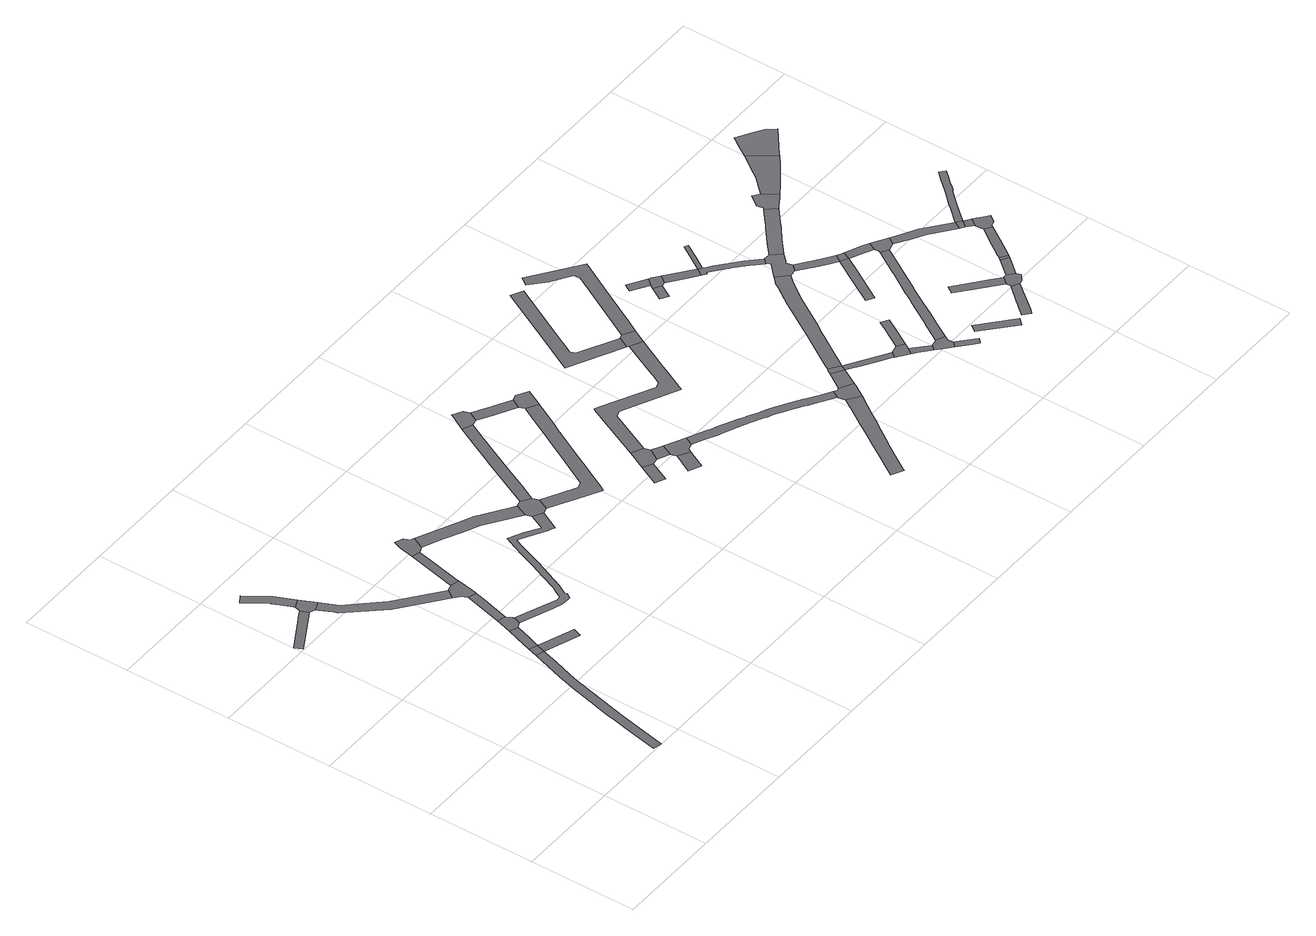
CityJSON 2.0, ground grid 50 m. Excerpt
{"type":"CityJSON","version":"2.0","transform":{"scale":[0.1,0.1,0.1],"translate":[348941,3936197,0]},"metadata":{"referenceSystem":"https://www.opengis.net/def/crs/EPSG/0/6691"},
"CityObjects":{
"road1":{"type":"Road","attributes":{"RoadStructureAttribute.sectionType":"1"},"geometry":[{"type":"MultiSurface","lod":"1","boundaries":[[[0,1,2,3,4,5,6]]]}]},
"road2":{"type":"Road","attributes":{"RoadStructureAttribute.sectionType":"1"},"geometry":[{"type":"MultiSurface","lod":"1","boundaries":[[[7,8,9,10,11,12,13,14,15,12,16,17,18,19,20,21,22,23,24,25,26,27]]]}]},
"road3":{"type":"Road","attributes":{"RoadStructureAttribute.sectionType":"1"},"geometry":[{"type":"MultiSurface","lod":"1","boundaries":[[[28,29,30,31,32,33,34,35,36,37,38,39]]]}]},
"road4":{"type":"Road","geometry":[{"type":"MultiSurface","lod":"1","boundaries":[[[34,33,0,6,40,41]]]}]},
"road5":{"type":"Road","geometry":[{"type":"MultiSurface","lod":"1","boundaries":[[[16,12,15,42]]]}]},
"road6":{"type":"Road","attributes":{"RoadStructureAttribute.sectionType":"1"},"geometry":[{"type":"MultiSurface","lod":"1","boundaries":[[[43,44,45,46,47,48,42,15]]]}]},
"road7":{"type":"Road","attributes":{"RoadStructureAttribute.sectionType":"1"},"geometry":[{"type":"MultiSurface","lod":"1","boundaries":[[[40,49,50,51,52,53,54,55,56,57,58,41]]]}]},
"road8":{"type":"Road","geometry":[{"type":"MultiSurface","lod":"1","boundaries":[[[59,60,61,62,63,47,46,64,65,66]]]}]},
"road9":{"type":"Road","attributes":{"RoadStructureAttribute.sectionType":"1"},"geometry":[{"type":"MultiSurface","lod":"1","boundaries":[[[61,67,68,69,70,62]]]}]},
"road10":{"type":"Road","geometry":[{"type":"MultiSurface","lod":"1","boundaries":[[[71,55,54,72,69,68,73,74,75]]]}]},
"road11":{"type":"Road","attributes":{"RoadStructureAttribute.sectionType":"1"},"geometry":[{"type":"MultiSurface","lod":"1","boundaries":[[[76,77,78,79,80,81,82,83,84,85,71,75]]]}]},
"road12":{"type":"Road","geometry":[{"type":"MultiSurface","lod":"1","boundaries":[[[86,87,88,82,81,89,90,91,92,93]]]}]},
"road13":{"type":"Road","attributes":{"RoadStructureAttribute.sectionType":"1"},"geometry":[{"type":"MultiSurface","lod":"1","boundaries":[[[94,95,96,97,98,99,100,101,102,103,104,105,106,107,108,66,65,109,110,111,112,113,114,115,116,117,118,119,120,121,122,123,124,125,126]]]}]},
"road14":{"type":"Road","attributes":{"RoadStructureAttribute.sectionType":"1"},"geometry":[{"type":"MultiSurface","lod":"1","boundaries":[[[90,127,128,129,130,131,132,133,134,135,136,91]]]}]},
"road15":{"type":"Road","geometry":[{"type":"MultiSurface","lod":"1","boundaries":[[[125,137,138,139,140,132,131,126]]]}]},
"road16":{"type":"Road","attributes":{"RoadStructureAttribute.sectionType":"1"},"geometry":[{"type":"MultiSurface","lod":"1","boundaries":[[[139,141,142,143,144,145,146,147,148,149,150,151,152,153,140]]]}]},
"road17":{"type":"Road","attributes":{"RoadStructureAttribute.sectionType":"1"},"geometry":[{"type":"MultiSurface","lod":"1","boundaries":[[[154,155,156,157,158,159,160,161,162,163,164,165,166,167,168,169,170,171,172,173,174,175,176,177,178,179,180,181,182,138,137]]]}]},
"road18":{"type":"Road","geometry":[{"type":"MultiSurface","lod":"1","boundaries":[[[183,184,185,186]]]}]},
"road19":{"type":"Road","geometry":[{"type":"MultiSurface","lod":"1","boundaries":[[[187,188,149,148,189,190,191,192]]]}]},
"road20":{"type":"Road","geometry":[{"type":"MultiSurface","lod":"1","boundaries":[[[193,194,195,186,185,196]]]}]},
"road21":{"type":"Road","geometry":[{"type":"MultiSurface","lod":"1","boundaries":[[[197,198,199,200]]]}]},
"road22":{"type":"Road","attributes":{"RoadStructureAttribute.sectionType":"1"},"geometry":[{"type":"MultiSurface","lod":"1","boundaries":[[[201,202,203,193,196]]]}]},
"road23":{"type":"Road","attributes":{"RoadStructureAttribute.sectionType":"1"},"geometry":[{"type":"MultiSurface","lod":"1","boundaries":[[[204,190,189,205,206,207,208,209]]]}]},
"road24":{"type":"Road","geometry":[{"type":"MultiSurface","lod":"1","boundaries":[[[210,203,202,200,199,211,212]]]}]},
"road25":{"type":"Road","geometry":[{"type":"MultiSurface","lod":"1","boundaries":[[[213,209,208,170,169,214,215,216]]]}]},
"road26":{"type":"Road","attributes":{"RoadStructureAttribute.sectionType":"1"},"geometry":[{"type":"MultiSurface","lod":"1","boundaries":[[[217,218,219,220,221,222,223,224,225,226,227,228,229,230,231,232,195,194]]]}]},
"road27":{"type":"Road","attributes":{"RoadStructureAttribute.sectionType":"1"},"geometry":[{"type":"MultiSurface","lod":"1","boundaries":[[[233,234,235,236,237,238,239,240,241,242,243,244,245,246,247,248,210,212,249,250,251,252,253,254,255,256,257,258,259,260,261,262,263,264,265]]]}]},
"road28":{"type":"Road","attributes":{"RoadStructureAttribute.sectionType":"1"},"geometry":[{"type":"MultiSurface","lod":"1","boundaries":[[[266,267,268,269,270,271,272,273,274,275,276,277,278,279,280,281,282,283,284]]]}]},
"road29":{"type":"Road","attributes":{"RoadStructureAttribute.sectionType":"1"},"geometry":[{"type":"MultiSurface","lod":"1","boundaries":[[[285,286,287,288,289,290,291,292,293,294,295,296,297]]]}]},
"road30":{"type":"Road","geometry":[{"type":"MultiSurface","lod":"1","boundaries":[[[278,277,298,299,300,301,302,233,265]]]}]},
"road31":{"type":"Road","geometry":[{"type":"MultiSurface","lod":"1","boundaries":[[[303,304,290,289,223,222]]]}]},
"road32":{"type":"Road","attributes":{"RoadStructureAttribute.sectionType":"1"},"geometry":[{"type":"MultiSurface","lod":"1","boundaries":[[[300,305,306,301]]]}]},
"road33":{"type":"Road","geometry":[{"type":"MultiSurface","lod":"1","boundaries":[[[307,308,306,305,309]]]}]},
"road34":{"type":"Road","attributes":{"RoadStructureAttribute.sectionType":"1"},"geometry":[{"type":"MultiSurface","lod":"1","boundaries":[[[305,310,311,312,313,314,315,316,309]]]}]},
"road35":{"type":"Road","attributes":{"RoadStructureAttribute.sectionType":"1"},"geometry":[{"type":"MultiSurface","lod":"1","boundaries":[[[317,318,319,320,321,322,304,303,323,324,325,326,327,328]]]}]},
"road36":{"type":"Road","geometry":[{"type":"MultiSurface","lod":"1","boundaries":[[[329,330,331,315,314,332]]]}]},
"road37":{"type":"Road","attributes":{"RoadStructureAttribute.sectionType":"1"},"geometry":[{"type":"MultiSurface","lod":"1","boundaries":[[[333,334,335,336]]]}]},
"road38":{"type":"Road","attributes":{"RoadStructureAttribute.sectionType":"1"},"geometry":[{"type":"MultiSurface","lod":"1","boundaries":[[[337,338,339,329,332]]]}]},
"road39":{"type":"Road","attributes":{"RoadStructureAttribute.sectionType":"1"},"geometry":[{"type":"MultiSurface","lod":"1","boundaries":[[[340,341,342,343,344,345]]]}]},
"road40":{"type":"Road","attributes":{"RoadStructureAttribute.sectionType":"1"},"geometry":[{"type":"MultiSurface","lod":"1","boundaries":[[[346,347,348,349,350,351,307,309,352,353,354,355,356,357,358,359,360,361,362]]]}]},
"road41":{"type":"Road","geometry":[{"type":"MultiSurface","lod":"1","boundaries":[[[336,335,363,364,365,366,340,345]]]}]},
"road42":{"type":"Road","geometry":[{"type":"MultiSurface","lod":"1","boundaries":[[[367,339,338,368,369,370,371,372,373,374]]]}]},
"road43":{"type":"Road","attributes":{"RoadStructureAttribute.sectionType":"1"},"geometry":[{"type":"MultiSurface","lod":"1","boundaries":[[[330,375,376,377,378,331]]]}]},
"road44":{"type":"Road","attributes":{"RoadStructureAttribute.sectionType":"1"},"geometry":[{"type":"MultiSurface","lod":"1","boundaries":[[[369,379,380,381,382,383,384,370]]]}]},
"road45":{"type":"Road","geometry":[{"type":"MultiSurface","lod":"1","boundaries":[[[385,364,363,386,387]]]}]},
"road46":{"type":"Road","attributes":{"RoadStructureAttribute.sectionType":"1"},"geometry":[{"type":"MultiSurface","lod":"1","boundaries":[[[388,389,390,391,392,393,394,395,396,397,398,399,400,385,387]]]}]},
"road47":{"type":"Road","attributes":{"RoadStructureAttribute.sectionType":"1"},"geometry":[{"type":"MultiSurface","lod":"1","boundaries":[[[400,401,402,403,404,385]]]}]},
"road48":{"type":"Road","attributes":{"RoadStructureAttribute.sectionType":"1"},"geometry":[{"type":"MultiSurface","lod":"1","boundaries":[[[405,406,407,408]]]}]},
"road49":{"type":"Road","geometry":[{"type":"MultiSurface","lod":"1","boundaries":[[[409,395,394,410,411,412,362,361,413,414,415,416,417,418]]]}]},
"road50":{"type":"Road","attributes":{"RoadStructureAttribute.sectionType":"1"},"geometry":[{"type":"MultiSurface","lod":"1","boundaries":[[[373,419,420,421,422,423,424,425,426,427,428,429,430,431,432,433,434,435,436,437,438,439,440,441,374]]]}]},
"road51":{"type":"Road","attributes":{"RoadStructureAttribute.sectionType":"1"},"geometry":[{"type":"MultiSurface","lod":"1","boundaries":[[[442,443,444,445,446,447]]]}]},
"road52":{"type":"Road","attributes":{"RoadStructureAttribute.sectionType":"1"},"geometry":[{"type":"MultiSurface","lod":"1","boundaries":[[[448,449,414,413,450,451,442]]]}]},
"road53":{"type":"Road","attributes":{"RoadStructureAttribute.sectionType":"1"},"geometry":[{"type":"MultiSurface","lod":"1","boundaries":[[[452,453,454,455,456,457,458,459,460,461,462]]]}]},
"road54":{"type":"Road","geometry":[{"type":"MultiSurface","lod":"1","boundaries":[[[463,464,448,442,447]]]}]},
"road55":{"type":"Road","attributes":{"RoadStructureAttribute.sectionType":"1"},"geometry":[{"type":"MultiSurface","lod":"1","boundaries":[[[465,466,467,468,469,470,471,472]]]}]},
"road56":{"type":"Road","attributes":{"RoadStructureAttribute.sectionType":"1"},"geometry":[{"type":"MultiSurface","lod":"1","boundaries":[[[473,474,475,476,477,478,479,480,481,482,483,484,409,418]]]}]},
"road57":{"type":"Road","attributes":{"RoadStructureAttribute.sectionType":"1"},"geometry":[{"type":"MultiSurface","lod":"1","boundaries":[[[485,486,487,488,489,490,463,447]]]}]},
"road58":{"type":"Road","geometry":[{"type":"MultiSurface","lod":"1","boundaries":[[[491,492,472,471,493,494,452,462,495,496]]]}]},
"road59":{"type":"Road","geometry":[{"type":"MultiSurface","lod":"1","boundaries":[[[487,497,430,429,498,499,500,488]]]}]},
"road60":{"type":"Road","attributes":{"RoadStructureAttribute.sectionType":"1"},"geometry":[{"type":"MultiSurface","lod":"1","boundaries":[[[501,502,492,491,503]]]}]},
"road61":{"type":"Road","geometry":[{"type":"MultiSurface","lod":"1","boundaries":[[[504,501,503,505]]]}]},
"road62":{"type":"Road","geometry":[{"type":"MultiSurface","lod":"1","boundaries":[[[506,507,508,509,510,511,512,479,478]]]}]},
"road63":{"type":"Road","attributes":{"RoadStructureAttribute.sectionType":"1"},"geometry":[{"type":"MultiSurface","lod":"1","boundaries":[[[513,514,499,498,515,516,517,518,519]]]}]},
"road64":{"type":"Road","attributes":{"RoadStructureAttribute.sectionType":"1"},"geometry":[{"type":"MultiSurface","lod":"1","boundaries":[[[520,521,522,523,524,525,526,504,505]]]}]},
"road65":{"type":"Road","geometry":[{"type":"MultiSurface","lod":"1","boundaries":[[[518,527,528,519]]]}]},
"road66":{"type":"Road","attributes":{"RoadStructureAttribute.sectionType":"1"},"geometry":[{"type":"MultiSurface","lod":"1","boundaries":[[[529,528,527,530,531]]]}]},
"road67":{"type":"Road","attributes":{"RoadStructureAttribute.sectionType":"1"},"geometry":[{"type":"MultiSurface","lod":"1","boundaries":[[[532,533,534,535,536,537,538,539,540,509,508]]]}]},
"road68":{"type":"Road","geometry":[{"type":"MultiSurface","lod":"1","boundaries":[[[541,542,543,544,545,531,530,546,523,522]]]}]},
"road69":{"type":"Road","attributes":{"RoadStructureAttribute.sectionType":"1"},"geometry":[{"type":"MultiSurface","lod":"1","boundaries":[[[547,548,549,550,551,519,528,552,553,554,555,556,557,558,559,560,561]]]}]},
"road70":{"type":"Road","geometry":[{"type":"MultiSurface","lod":"1","boundaries":[[[562,563,564,565,566,537,536,567,568]]]}]}
},
"vertices":[
[200,1654,0],[178,1641,0],[139,1619,0],[2,1540,0],[22,1506,0],[178,1595,0],[215,1616,0],
[441,238,0],[507,504,0],[521,548,0],[550,637,0],[570,701,0],[575,714,0],[737,653,0],[753,695,0],[588,756,0],[536,726,0],[486,572,0],[468,515,0],[461,490,0],[445,424,0],[409,281,0],[403,252,0],[401,247,0],[388,187,0],[373,112,0],[351,9,0],[390,1,0],
[169,1774,0],[170,1771,0],[185,1738,0],[202,1699,0],[207,1688,0],[210,1683,0],[251,1701,0],[216,1780,0],[209,1794,0],[202,1804,0],[136,1902,0],[99,1876,0],
[243,1607,0],[285,1626,0],
[550,769,0],
[594,774,0],[606,809,0],[619,848,0],[631,884,0],[592,897,0],[576,849,0],
[249,1594,0],[275,1538,0],[283,1521,0],[424,1362,0],[553,1258,0],[622,1204,0],[652,1244,0],[458,1396,0],[390,1470,0],[321,1544,0],
[667,931,0],[669,937,0],[655,964,0],[616,974,0],[610,951,0],[632,885,0],[657,898,0],[669,930,0],
[689,1091,0],[703,1143,0],[664,1154,0],[662,1145,0],
[683,1252,0],[655,1178,0],[706,1152,0],[710,1169,0],[723,1245,0],
[725,1257,0],[727,1266,0],[728,1269,0],[728,1270,0],[757,1396,0],[774,1473,0],[735,1482,0],[722,1425,0],[691,1292,0],[685,1265,0],
[763,1589,0],[759,1576,0],[750,1552,0],[788,1480,0],[802,1486,0],[828,1541,0],[813,1548,0],[801,1576,0],
[1187,1177,0],[1180,1163,0],[1116,1204,0],[1047,1239,0],[1023,1184,0],[1013,1159,0],[1011,1155,0],[975,1059,0],[944,987,0],[912,913,0],[895,883,0],[887,868,0],[879,856,0],[861,856,0],[769,892,0],[810,839,0],[853,823,0],[892,822,0],[898,822,0],[900,822,0],[914,845,0],[916,849,0],[911,854,0],[937,901,0],[1002,1051,0],[1047,1172,0],[1061,1202,0],[1101,1180,0],[1184,1131,0],[1187,1135,0],[1214,1120,0],[1259,1210,0],[1215,1235,0],
[894,1444,0],[973,1407,0],[1051,1371,0],[1148,1304,0],[1207,1264,0],[1232,1321,0],[1211,1334,0],[1078,1424,0],[996,1463,0],[920,1498,0],
[1288,1219,0],[1313,1273,0],[1304,1302,0],[1261,1329,0],
[1343,1381,0],[1352,1400,0],[1391,1479,0],[1431,1561,0],[1440,1578,0],[1485,1670,0],[1487,1674,0],[1529,1756,0],[1482,1774,0],[1438,1689,0],[1393,1598,0],[1380,1573,0],[1279,1366,0],
[1361,1179,0],[1369,1175,0],[1445,1134,0],[1511,1098,0],[1524,1121,0],[1551,1172,0],[1598,1261,0],[1640,1340,0],[1656,1371,0],[1691,1435,0],[1697,1446,0],[1699,1451,0],[1723,1495,0],[1753,1551,0],[1774,1591,0],[1787,1615,0],[1734,1644,0],[1733,1643,0],[1685,1552,0],[1663,1511,0],[1638,1464,0],[1637,1461,0],[1634,1457,0],[1587,1368,0],[1538,1278,0],[1496,1199,0],[1467,1190,0],[1395,1229,0],[1394,1229,0],
[1670,958,0],[1715,936,0],[1761,1031,0],[1716,1053,0],
[1519,1842,0],[1505,1817,0],[1558,1763,0],[1583,1808,0],[1573,1836,0],[1529,1861,0],
[1823,1088,0],[1815,1117,0],[1760,1143,0],[1791,1036,0],
[1809,892,0],[1863,865,0],[1908,953,0],[1855,980,0],
[1824,1020,0],[1847,1009,0],[1873,1063,0],
[1667,1760,0],[1631,1723,0],[1643,1715,0],[1679,1695,0],[1722,1671,0],[1747,1715,0],
[1967,1018,0],[1918,970,0],[1947,977,0],
[1776,1723,0],[1804,1647,0],[1807,1652,0],[1829,1694,0],
[1912,1320,0],[1940,1330,0],[2195,1206,0],[2253,1323,0],[2265,1348,0],[2343,1502,0],[2287,1530,0],[2228,1410,0],[2203,1359,0],[2199,1350,0],[2176,1303,0],[2147,1296,0],[1915,1409,0],[1893,1419,0],[1890,1413,0],[1858,1346,0],
[2543,705,0],[2490,738,0],[2439,769,0],[2436,773,0],[2382,806,0],[2345,829,0],[2329,839,0],[2304,852,0],[2275,865,0],[2266,870,0],[2213,897,0],[2212,898,0],[2184,913,0],[2091,957,0],[2077,964,0],[2046,979,0],[2002,951,0],[2058,923,0],[2072,917,0],[2167,877,0],[2194,863,0],[2195,862,0],[2247,835,0],[2258,829,0],[2287,816,0],[2309,804,0],[2324,795,0],[2361,772,0],[2411,741,0],[2412,740,0],[2415,737,0],[2439,723,0],[2522,671,0],
[2318,193,0],[2321,198,0],[2407,332,0],[2410,337,0],[2413,340,0],[2462,413,0],[2499,464,0],[2515,490,0],[2528,510,0],[2549,539,0],[2567,564,0],[2588,596,0],[2529,634,0],[2492,575,0],[2445,503,0],[2412,450,0],[2369,384,0],[2356,363,0],[2263,220,0],
[2259,2098,0],[2146,1883,0],[2058,1716,0],[2029,1661,0],[2278,1535,0],[2305,1589,0],[2128,1678,0],[2119,1704,0],[2146,1755,0],[2154,1770,0],[2204,1865,0],[2250,1951,0],[2313,2072,0],
[2607,625,0],[2619,642,0],[2632,665,0],[2571,699,0],[2557,696,0],
[2378,1566,0],[2325,1595,0],
[2676,745,0],[2622,778,0],
[2640,804,0],[2632,794,0],[2689,770,0],
[2757,692,0],[2812,657,0],[2851,633,0],[2852,632,0],[2855,629,0],[2874,653,0],[2819,688,0],
[2417,2021,0],[2424,2017,0],[2508,1961,0],[2511,1934,0],[2433,1791,0],[2378,1692,0],[2409,1622,0],[2490,1771,0],[2596,1963,0],[2452,2066,0],[2374,2122,0],[2347,2085,0],
[2931,614,0],[2947,641,0],[2913,662,0],[2910,587,0],
[2592,1600,0],[2628,1578,0],[2665,1639,0],[2629,1661,0],
[2933,569,0],[2983,526,0],[3002,548,0],
[2666,1710,0],[2598,1752,0],[2582,1761,0],[2571,1743,0],[2561,1727,0],[2639,1679,0],
[2941,1278,0],[2928,1256,0],[2869,1168,0],[2758,990,0],[2758,989,0],[2653,824,0],[2713,806,0],[2714,807,0],[2724,823,0],[2743,852,0],[2795,935,0],[2809,957,0],[2831,989,0],[2924,1136,0],[2993,1232,0],[3016,1259,0],[2970,1306,0],
[2684,1644,0],[2710,1678,0],[2675,1704,0],[2674,1704,0],
[3030,552,0],[3008,504,0],[3048,469,0],[3069,493,0],[3068,499,0],[3067,521,0],[3078,537,0],[3035,553,0],
[3001,733,0],[3029,780,0],[2995,800,0],[2970,758,0],
[3080,441,0],[3102,422,0],[3122,406,0],[3128,401,0],[3149,421,0],[3134,432,0],
[2832,1585,0],[2759,1587,0],[2807,1552,0],
[2829,1535,0],[2833,1543,0],[2842,1536,0],[2860,1522,0],[2924,1470,0],[2970,1428,0],[3016,1382,0],[3037,1403,0],[2980,1461,0],[2881,1546,0],[2860,1562,0],[2852,1568,0],[2846,1572,0],
[2885,1634,0],[2925,1699,0],[2908,1708,0],[2866,1640,0],
[3341,360,0],[3194,492,0],[3172,459,0],[3314,330,0],
[3067,1402,0],[3031,1367,0],[3020,1356,0],[2986,1322,0],[3048,1261,0],[3075,1290,0],[3068,1319,0],[3076,1327,0],[3099,1350,0],[3108,1358,0],
[3098,572,0],[3119,608,0],[3133,631,0],[3155,666,0],[3194,733,0],[3234,802,0],[3245,817,0],[3274,865,0],[3293,896,0],[3340,972,0],[3374,1030,0],[3340,1050,0],[3272,938,0],[3269,932,0],[3225,863,0],[3201,824,0],[3197,818,0],[3193,812,0],[3181,789,0],[3169,772,0],[3139,723,0],[3099,658,0],[3085,635,0],
[3202,1150,0],[3122,1015,0],[3070,926,0],[3104,906,0],[3196,1060,0],[3237,1131,0],
[3224,1184,0],[3172,1218,0],[3127,1201,0],[3165,1173,0],
[3480,502,0],[3421,434,0],[3407,418,0],[3395,404,0],[3363,366,0],[3395,339,0],[3412,357,0],[3441,393,0],[3453,408,0],[3505,472,0],[3516,485,0],
[3254,1167,0],[3242,1172,0],
[3467,593,0],[3412,639,0],[3330,706,0],[3308,672,0],[3387,608,0],[3462,544,0],[3482,528,0],[3507,559,0],
[3125,1374,0],[3174,1417,0],[3227,1458,0],[3275,1499,0],[3278,1501,0],[3320,1537,0],[3280,1583,0],[3240,1548,0],[3209,1521,0],[3196,1511,0],[3123,1451,0],[3093,1426,0],
[3246,1127,0],[3278,1111,0],[3342,1080,0],[3361,1117,0],[3330,1133,0],[3319,1137,0],
[3557,535,0],[3526,560,0],[3484,508,0],[3483,507,0],[3533,488,0],[3564,514,0],
[3346,1061,0],[3413,1039,0],[3435,1074,0],[3381,1107,0],
[3586,632,0],[3529,564,0],[3621,611,0],
[3596,646,0],[3629,623,0],
[3357,1560,0],[3371,1570,0],[3392,1585,0],[3350,1648,0],[3319,1670,0],[3282,1618,0],[3288,1589,0],
[3549,1006,0],[3462,1058,0],[3484,996,0],[3504,984,0],[3534,966,0],[3646,880,0],[3668,914,0],
[3684,705,0],[3693,719,0],[3733,777,0],[3701,799,0],[3659,740,0],[3610,668,0],[3609,666,0],
[3667,864,0],[3692,896,0],
[3709,882,0],[3697,840,0],[3722,872,0],
[3442,1618,0],[3472,1639,0],[3521,1674,0],[3535,1685,0],[3586,1725,0],[3500,1836,0],[3440,1750,0],[3417,1719,0],[3388,1688,0],
[3740,787,0],[3760,791,0],[3785,824,0],[3760,842,0],[3738,860,0],[3700,812,0],
[3840,1108,0],[3832,1099,0],[3789,1050,0],[3737,994,0],[3724,978,0],[3753,967,0],[3760,974,0],[3817,1037,0],[3819,1035,0],[3839,1057,0],[3842,1061,0],[3849,1070,0],[3864,1087,0],[3901,1127,0],[3879,1149,0],
[3681,1865,0],[3639,1894,0],[3567,1936,0],[3562,1927,0],[3547,1906,0],[3589,1728,0],[3713,1825,0]
]}
